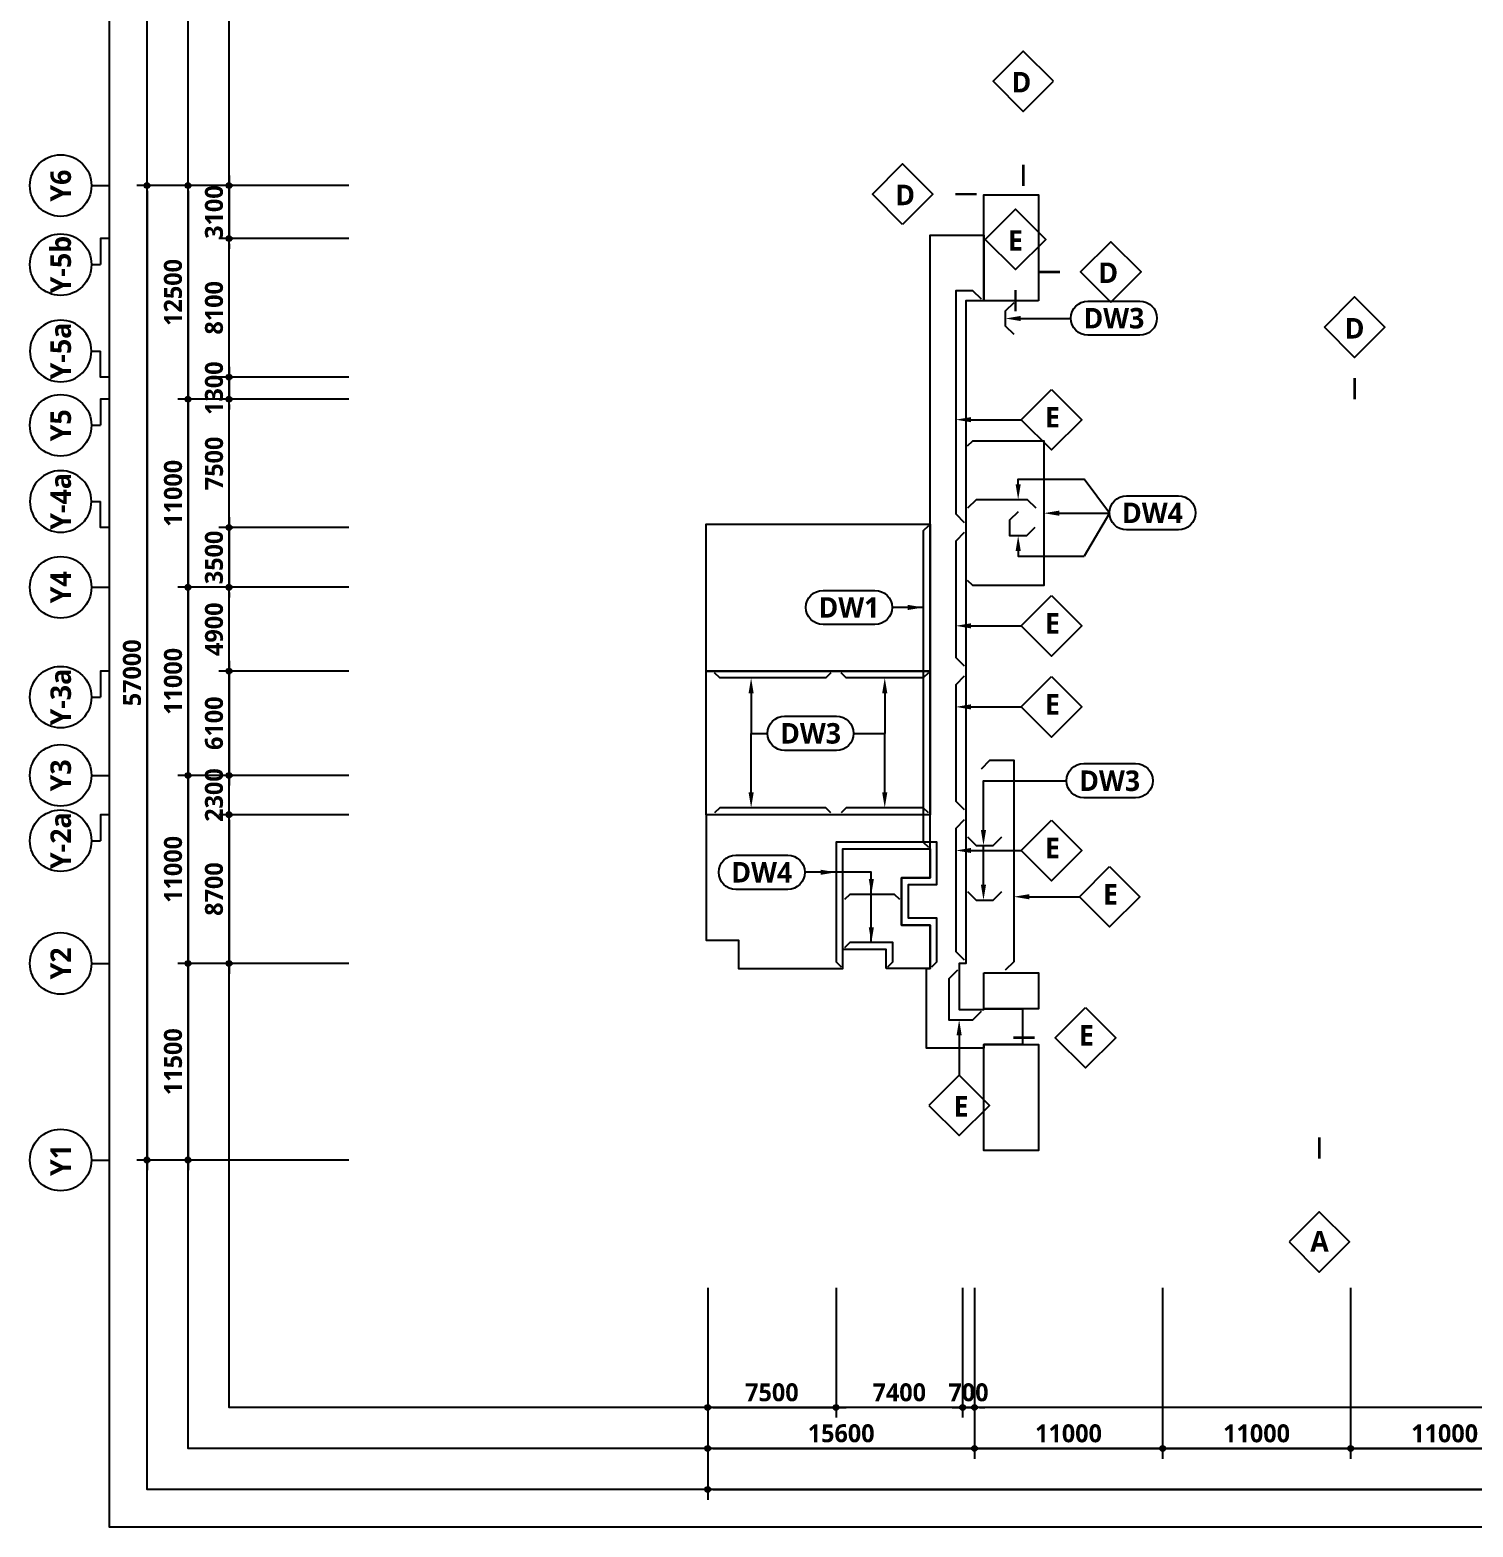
# Model space of a CAD drawing. Header units: millimetres. Extents: x 10941 to 190005487, y 7641 to 455456909.
# Drawn here: x 784132 to 868543, y 36445 to 124021 of the extents above; entities that cross this region are included whole.
import ezdxf
from ezdxf.enums import TextEntityAlignment as Align

# ---------------------------------------------------------------- set-up
doc = ezdxf.new("R2010")
doc.units = ezdxf.units.MM
doc.header["$LTSCALE"] = 400
doc.header["$MEASUREMENT"] = 0
doc.header["$PDSIZE"] = -10
doc.layers.get('0').update_dxf_attribs({"linetype": 'CONTINUOUS'})
doc.layers.get('Defpoints').update_dxf_attribs({"color": 153, "linetype": 'CONTINUOUS'})
for name, color, linetype in [('A-ANNO-TEXT1', 7, 'CONTINUOUS'), ('A-ST-AXIS-BUB', 7, 'CONTINUOUS'), ('A-ST-AXIS-DIM', 7, 'CONTINUOUS'), ('A-TEXT2', 3, 'CONTINUOUS'), ('AA-MARK', 2, 'CONTINUOUS'), ('X-SEC-종$0$A-ST-AXIS-BUB', 7, 'CONTINUOUS')]:
    doc.layers.add(name, color=color, linetype=linetype)
doc.layers.add('Defpoint', color=161, linetype='CONTINUOUS', plot=False)
doc.layers.add('면적', color=210, linetype='CONTINUOUS', plot=False)
doc.styles.add('2020음성 1차', font='')
doc.styles.add('SH_대대리576', font='')
doc.styles.get('2020음성 1차').set_extended_font_data('NanumGothic', bold=True)
doc.styles.get('SH_대대리576').set_extended_font_data('NanumGothic', bold=True)
doc.dimstyles.new('SHP 600', dxfattribs={"dimscale": 300, "dimtxt": 3.5, "dimasz": 1, "dimexe": 2, "dimexo": 2, "dimgap": 1, "dimtad": 1, "dimdec": 0, "dimzin": 0, "dimdsep": 46, "dimtxsty": 'SH_대대리576', "dimblk": 'DIMDOT', "dimcen": 0.09, "dimclrt": 3, "dimadec": 0, "dimazin": 1, "dimtfac": 1, "dimtdec": 0, "dimtix": 1, "dimtmove": 2, "dimatfit": 0, "dimldrblk": 'DIMDOT', "dimfxl": 1, "dimtolj": 1, "dimtzin": 0, "dimarcsym": 0})

# ---------------------------------------------------------------- blocks, each defined once
blk = doc.blocks.new('DIMDOT')
at = {"color": 0}
blk.add_line((-2, 0), (2, 0), dxfattribs=at)
for radius in [0.5, 0.25]:
    blk.add_circle((0, 0), radius, dxfattribs=at)
blk = doc.blocks.new('*D122')
at = {"layer": 'A-ST-AXIS-DIM', "color": 0, "lineweight": -2}
for p, q in [((802782, 114916), (790382, 114916)), ((790982, 114616), (790982, 58216)), ((802782, 57916), (790382, 57916))]:
    blk.add_line(p, q, dxfattribs=at)
at = {"layer": 'Defpoints', "color": 0}
for p in [(803382, 114916), (790982, 57916), (803382, 57916)]:
    blk.add_point(p, dxfattribs=at)
at = {"layer": 'A-ST-AXIS-DIM', "color": 0, "linetype": 'ByBlock', "lineweight": -2, "xscale": 300, "yscale": 300, "zscale": 300}
for p, rotation in [((790982, 114916), 90), ((790982, 57916), 270)]:
    blk.add_blockref('DIMDOT', p, dxfattribs=dict(at, rotation=rotation))
at = {"layer": 'A-ST-AXIS-DIM', "color": 3, "insert": (790105, 86416), "char_height": 1050, "attachment_point": 5, "rotation": 90, "style": 'SH_대대리576'}
blk.add_mtext('\\A1;57000', dxfattribs=at)
blk = doc.blocks.new('*D123')
at = {"layer": 'A-ST-AXIS-DIM', "color": 0, "lineweight": -2}
for p, q in [((802782, 69416), (792782, 69416)), ((793382, 69116), (793382, 58216)), ((802782, 57916), (792782, 57916))]:
    blk.add_line(p, q, dxfattribs=at)
at = {"layer": 'Defpoints', "color": 0}
for p in [(803382, 69416), (793382, 57916), (803382, 57916)]:
    blk.add_point(p, dxfattribs=at)
at = {"layer": 'A-ST-AXIS-DIM', "color": 0, "linetype": 'ByBlock', "lineweight": -2, "xscale": 300, "yscale": 300, "zscale": 300}
for p, rotation in [((793382, 69416), 90), ((793382, 57916), 270)]:
    blk.add_blockref('DIMDOT', p, dxfattribs=dict(at, rotation=rotation))
at = {"layer": 'A-ST-AXIS-DIM', "color": 3, "insert": (792505, 63666), "char_height": 1050, "attachment_point": 5, "rotation": 90, "style": 'SH_대대리576'}
blk.add_mtext('\\A1;11500', dxfattribs=at)
blk = doc.blocks.new('*D124')
at = {"layer": 'A-ST-AXIS-DIM', "color": 0, "lineweight": -2}
for p, q in [((802782, 80416), (792782, 80416)), ((793382, 80116), (793382, 69716)), ((802782, 69416), (792782, 69416))]:
    blk.add_line(p, q, dxfattribs=at)
at = {"layer": 'Defpoints', "color": 0}
for p in [(803382, 80416), (793382, 69416), (803382, 69416)]:
    blk.add_point(p, dxfattribs=at)
at = {"layer": 'A-ST-AXIS-DIM', "color": 0, "linetype": 'ByBlock', "lineweight": -2, "xscale": 300, "yscale": 300, "zscale": 300}
for p, rotation in [((793382, 80416), 90), ((793382, 69416), 270)]:
    blk.add_blockref('DIMDOT', p, dxfattribs=dict(at, rotation=rotation))
at = {"layer": 'A-ST-AXIS-DIM', "color": 3, "insert": (792506, 74916), "char_height": 1050, "attachment_point": 5, "rotation": 90, "style": 'SH_대대리576'}
blk.add_mtext('\\A1;11000', dxfattribs=at)
blk = doc.blocks.new('*D125')
at = {"layer": 'A-ST-AXIS-DIM', "color": 0, "lineweight": -2}
for p, q in [((802782, 91416), (792782, 91416)), ((793382, 91116), (793382, 80716)), ((802782, 80416), (792782, 80416))]:
    blk.add_line(p, q, dxfattribs=at)
at = {"layer": 'Defpoints', "color": 0}
for p in [(803382, 91416), (793382, 80416), (803382, 80416)]:
    blk.add_point(p, dxfattribs=at)
at = {"layer": 'A-ST-AXIS-DIM', "color": 0, "linetype": 'ByBlock', "lineweight": -2, "xscale": 300, "yscale": 300, "zscale": 300}
for p, rotation in [((793382, 91416), 90), ((793382, 80416), 270)]:
    blk.add_blockref('DIMDOT', p, dxfattribs=dict(at, rotation=rotation))
at = {"layer": 'A-ST-AXIS-DIM', "color": 3, "insert": (792506, 85916), "char_height": 1050, "attachment_point": 5, "rotation": 90, "style": 'SH_대대리576'}
blk.add_mtext('\\A1;11000', dxfattribs=at)
blk = doc.blocks.new('*D126')
at = {"layer": 'A-ST-AXIS-DIM', "color": 0, "lineweight": -2}
for p, q in [((802782, 102416), (792782, 102416)), ((793382, 102116), (793382, 91716)), ((802782, 91416), (792782, 91416))]:
    blk.add_line(p, q, dxfattribs=at)
at = {"layer": 'Defpoints', "color": 0}
for p in [(803382, 102416), (793382, 91416), (803382, 91416)]:
    blk.add_point(p, dxfattribs=at)
at = {"layer": 'A-ST-AXIS-DIM', "color": 0, "linetype": 'ByBlock', "lineweight": -2, "xscale": 300, "yscale": 300, "zscale": 300}
for p, rotation in [((793382, 102416), 90), ((793382, 91416), 270)]:
    blk.add_blockref('DIMDOT', p, dxfattribs=dict(at, rotation=rotation))
at = {"layer": 'A-ST-AXIS-DIM', "color": 3, "insert": (792506, 96916), "char_height": 1050, "attachment_point": 5, "rotation": 90, "style": 'SH_대대리576'}
blk.add_mtext('\\A1;11000', dxfattribs=at)
blk = doc.blocks.new('*D127')
at = {"layer": 'A-ST-AXIS-DIM', "color": 0, "lineweight": -2}
for p, q in [((802782, 114916), (792782, 114916)), ((793382, 114616), (793382, 102716)), ((802782, 102416), (792782, 102416))]:
    blk.add_line(p, q, dxfattribs=at)
at = {"layer": 'Defpoints', "color": 0}
for p in [(803382, 114916), (793382, 102416), (803382, 102416)]:
    blk.add_point(p, dxfattribs=at)
at = {"layer": 'A-ST-AXIS-DIM', "color": 0, "linetype": 'ByBlock', "lineweight": -2, "xscale": 300, "yscale": 300, "zscale": 300}
for p, rotation in [((793382, 114916), 90), ((793382, 102416), 270)]:
    blk.add_blockref('DIMDOT', p, dxfattribs=dict(at, rotation=rotation))
at = {"layer": 'A-ST-AXIS-DIM', "color": 3, "insert": (792503, 108666), "char_height": 1050, "attachment_point": 5, "rotation": 90, "style": 'SH_대대리576'}
blk.add_mtext('\\A1;12500', dxfattribs=at)
blk = doc.blocks.new('A-ST-AXIS-BUB-1')
at = {"layer": 'A-ST-AXIS-BUB'}
blk.add_line((0, 350), (0, 0), dxfattribs=at)
blk.add_circle((0, 950), 600, dxfattribs=at)
blk = doc.blocks.new('*D308')
at = {"layer": 'A-ST-AXIS-DIM', "color": 0, "lineweight": -2}
for p, q in [((861382, 50445), (861382, 40445)), ((872382, 50445), (872382, 40445)), ((861682, 41045), (872082, 41045))]:
    blk.add_line(p, q, dxfattribs=at)
at = {"layer": 'Defpoints', "color": 0}
for p in [(861382, 51045), (872382, 51045), (872382, 41045)]:
    blk.add_point(p, dxfattribs=at)
at = {"layer": 'A-ST-AXIS-DIM', "color": 0, "linetype": 'ByBlock', "lineweight": -2, "xscale": 300, "yscale": 300, "zscale": 300, "rotation": 180}
blk.add_blockref('DIMDOT', (861382, 41045), dxfattribs=at)
at = {"layer": 'A-ST-AXIS-DIM', "color": 0, "linetype": 'ByBlock', "lineweight": -2, "xscale": 300, "yscale": 300, "zscale": 300}
blk.add_blockref('DIMDOT', (872382, 41045), dxfattribs=at)
at = {"layer": 'A-ST-AXIS-DIM', "color": 3, "insert": (866882, 41921), "char_height": 1050, "attachment_point": 5, "style": 'SH_대대리576'}
blk.add_mtext('\\A1;11000', dxfattribs=at)
blk = doc.blocks.new('*D309')
at = {"layer": 'A-ST-AXIS-DIM', "color": 0, "lineweight": -2}
for p, q in [((850382, 50445), (850382, 40445)), ((861382, 50445), (861382, 40445)), ((850682, 41045), (861082, 41045))]:
    blk.add_line(p, q, dxfattribs=at)
at = {"layer": 'Defpoints', "color": 0}
for p in [(850382, 51045), (861382, 51045), (861382, 41045)]:
    blk.add_point(p, dxfattribs=at)
at = {"layer": 'A-ST-AXIS-DIM', "color": 0, "linetype": 'ByBlock', "lineweight": -2, "xscale": 300, "yscale": 300, "zscale": 300, "rotation": 180}
blk.add_blockref('DIMDOT', (850382, 41045), dxfattribs=at)
at = {"layer": 'A-ST-AXIS-DIM', "color": 0, "linetype": 'ByBlock', "lineweight": -2, "xscale": 300, "yscale": 300, "zscale": 300}
blk.add_blockref('DIMDOT', (861382, 41045), dxfattribs=at)
at = {"layer": 'A-ST-AXIS-DIM', "color": 3, "insert": (855882, 41921), "char_height": 1050, "attachment_point": 5, "style": 'SH_대대리576'}
blk.add_mtext('\\A1;11000', dxfattribs=at)
blk = doc.blocks.new('*D310')
at = {"layer": 'A-ST-AXIS-DIM', "color": 0, "lineweight": -2}
for p, q in [((839382, 50445), (839382, 40445)), ((850382, 50445), (850382, 40445)), ((839682, 41045), (850082, 41045))]:
    blk.add_line(p, q, dxfattribs=at)
at = {"layer": 'Defpoints', "color": 0}
for p in [(839382, 51045), (850382, 51045), (850382, 41045)]:
    blk.add_point(p, dxfattribs=at)
at = {"layer": 'A-ST-AXIS-DIM', "color": 0, "linetype": 'ByBlock', "lineweight": -2, "xscale": 300, "yscale": 300, "zscale": 300, "rotation": 180}
blk.add_blockref('DIMDOT', (839382, 41045), dxfattribs=at)
at = {"layer": 'A-ST-AXIS-DIM', "color": 0, "linetype": 'ByBlock', "lineweight": -2, "xscale": 300, "yscale": 300, "zscale": 300}
blk.add_blockref('DIMDOT', (850382, 41045), dxfattribs=at)
at = {"layer": 'A-ST-AXIS-DIM', "color": 3, "insert": (844882, 41921), "char_height": 1050, "attachment_point": 5, "style": 'SH_대대리576'}
blk.add_mtext('\\A1;11000', dxfattribs=at)
blk = doc.blocks.new('*D311')
at = {"layer": 'A-ST-AXIS-DIM', "color": 0, "lineweight": -2}
for p, q in [((823782, 50445), (823782, 40445)), ((839382, 50445), (839382, 40445)), ((824082, 41045), (839082, 41045))]:
    blk.add_line(p, q, dxfattribs=at)
at = {"layer": 'Defpoints', "color": 0}
for p in [(823782, 51045), (839382, 51045), (839382, 41045)]:
    blk.add_point(p, dxfattribs=at)
at = {"layer": 'A-ST-AXIS-DIM', "color": 0, "linetype": 'ByBlock', "lineweight": -2, "xscale": 300, "yscale": 300, "zscale": 300, "rotation": 180}
blk.add_blockref('DIMDOT', (823782, 41045), dxfattribs=at)
at = {"layer": 'A-ST-AXIS-DIM', "color": 0, "linetype": 'ByBlock', "lineweight": -2, "xscale": 300, "yscale": 300, "zscale": 300}
blk.add_blockref('DIMDOT', (839382, 41045), dxfattribs=at)
at = {"layer": 'A-ST-AXIS-DIM', "color": 3, "insert": (831582, 41924), "char_height": 1050, "attachment_point": 5, "style": 'SH_대대리576'}
blk.add_mtext('\\A1;15600', dxfattribs=at)
blk = doc.blocks.new('*D315')
at = {"layer": 'A-ST-AXIS-DIM', "color": 0, "lineweight": -2}
for p, q in [((823782, 50445), (823782, 38045)), ((938382, 50445), (938382, 38045)), ((824082, 38645), (938082, 38645))]:
    blk.add_line(p, q, dxfattribs=at)
at = {"layer": 'Defpoints', "color": 0}
for p in [(823782, 51045), (938382, 51045), (938382, 38645)]:
    blk.add_point(p, dxfattribs=at)
at = {"layer": 'A-ST-AXIS-DIM', "color": 0, "linetype": 'ByBlock', "lineweight": -2, "xscale": 300, "yscale": 300, "zscale": 300, "rotation": 180}
blk.add_blockref('DIMDOT', (823782, 38645), dxfattribs=at)
at = {"layer": 'A-ST-AXIS-DIM', "color": 0, "linetype": 'ByBlock', "lineweight": -2, "xscale": 300, "yscale": 300, "zscale": 300}
blk.add_blockref('DIMDOT', (938382, 38645), dxfattribs=at)
at = {"layer": 'A-ST-AXIS-DIM', "color": 3, "insert": (881082, 39524), "char_height": 1050, "attachment_point": 5, "style": 'SH_대대리576'}
blk.add_mtext('\\A1;114600', dxfattribs=at)
blk = doc.blocks.new('A-ST-AXIS-BUB-2')
at = {"layer": 'X-SEC-종$0$A-ST-AXIS-BUB'}
blk.add_line((1800, 1050, -103000), (1800, 525, -103000), dxfattribs=at)
at = {"layer": 'X-SEC-종$0$A-ST-AXIS-BUB', "elevation": -103000}
blk.add_lwpolyline([(3323, 0), (3323, 525), (1800, 525)], dxfattribs=at)
at = {"layer": 'X-SEC-종$0$A-ST-AXIS-BUB'}
blk.add_circle((1800, 2850, -103000), 1800, dxfattribs=at)
blk = doc.blocks.new('*D8071')
at = {"layer": 'A-ST-AXIS-DIM', "color": 0, "lineweight": -2}
for p, q in [((795782, 80716), (795782, 81016)), ((802782, 80416), (795182, 80416)), ((795782, 78116), (795782, 80416)), ((802782, 78116), (795182, 78116)), ((795782, 77816), (795782, 77516))]:
    blk.add_line(p, q, dxfattribs=at)
at = {"layer": 'Defpoints', "color": 0}
for p in [(795782, 80416), (803382, 80416), (803382, 78116)]:
    blk.add_point(p, dxfattribs=at)
at = {"layer": 'A-ST-AXIS-DIM', "color": 0, "linetype": 'ByBlock', "lineweight": -2, "xscale": 300, "yscale": 300, "zscale": 300}
for p, rotation in [((795782, 80416), 270), ((795782, 78116), 90)]:
    blk.add_blockref('DIMDOT', p, dxfattribs=dict(at, rotation=rotation))
at = {"layer": 'A-ST-AXIS-DIM', "color": 3, "insert": (794902, 79266), "char_height": 1050, "attachment_point": 5, "rotation": 90, "style": 'SH_대대리576'}
blk.add_mtext('\\A1;2300', dxfattribs=at)
blk = doc.blocks.new('*D8072')
at = {"layer": 'A-ST-AXIS-DIM', "color": 0, "lineweight": -2}
for p, q in [((802782, 78116), (795182, 78116)), ((795782, 77816), (795782, 69716)), ((802782, 69416), (795182, 69416))]:
    blk.add_line(p, q, dxfattribs=at)
at = {"layer": 'Defpoints', "color": 0}
for p in [(803382, 78116), (795782, 69416), (803382, 69416)]:
    blk.add_point(p, dxfattribs=at)
at = {"layer": 'A-ST-AXIS-DIM', "color": 0, "linetype": 'ByBlock', "lineweight": -2, "xscale": 300, "yscale": 300, "zscale": 300}
for p, rotation in [((795782, 78116), 90), ((795782, 69416), 270)]:
    blk.add_blockref('DIMDOT', p, dxfattribs=dict(at, rotation=rotation))
at = {"layer": 'A-ST-AXIS-DIM', "color": 3, "insert": (794902, 73766), "char_height": 1050, "attachment_point": 5, "rotation": 90, "style": 'SH_대대리576'}
blk.add_mtext('\\A1;8700', dxfattribs=at)
blk = doc.blocks.new('*D8073')
at = {"layer": 'A-ST-AXIS-DIM', "color": 0, "lineweight": -2}
for p, q in [((802782, 86516), (795182, 86516)), ((795782, 86216), (795782, 80716)), ((802782, 80416), (795182, 80416))]:
    blk.add_line(p, q, dxfattribs=at)
at = {"layer": 'Defpoints', "color": 0}
for p in [(803382, 86516), (795782, 80416), (803382, 80416)]:
    blk.add_point(p, dxfattribs=at)
at = {"layer": 'A-ST-AXIS-DIM', "color": 0, "linetype": 'ByBlock', "lineweight": -2, "xscale": 300, "yscale": 300, "zscale": 300}
for p, rotation in [((795782, 86516), 90), ((795782, 80416), 270)]:
    blk.add_blockref('DIMDOT', p, dxfattribs=dict(at, rotation=rotation))
at = {"layer": 'A-ST-AXIS-DIM', "color": 3, "insert": (794902, 83466), "char_height": 1050, "attachment_point": 5, "rotation": 90, "style": 'SH_대대리576'}
blk.add_mtext('\\A1;6100', dxfattribs=at)
blk = doc.blocks.new('*D8074')
at = {"layer": 'A-ST-AXIS-DIM', "color": 0, "lineweight": -2}
for p, q in [((802782, 91416), (795182, 91416)), ((795782, 86816), (795782, 91116)), ((802782, 86516), (795182, 86516))]:
    blk.add_line(p, q, dxfattribs=at)
at = {"layer": 'Defpoints', "color": 0}
for p in [(795782, 91416), (803382, 91416), (803382, 86516)]:
    blk.add_point(p, dxfattribs=at)
at = {"layer": 'A-ST-AXIS-DIM', "color": 0, "linetype": 'ByBlock', "lineweight": -2, "xscale": 300, "yscale": 300, "zscale": 300}
for p, rotation in [((795782, 91416), 90), ((795782, 86516), 270)]:
    blk.add_blockref('DIMDOT', p, dxfattribs=dict(at, rotation=rotation))
at = {"layer": 'A-ST-AXIS-DIM', "color": 3, "insert": (794902, 88966), "char_height": 1050, "attachment_point": 5, "rotation": 90, "style": 'SH_대대리576'}
blk.add_mtext('\\A1;4900', dxfattribs=at)
blk = doc.blocks.new('*D8075')
at = {"layer": 'A-ST-AXIS-DIM', "color": 0, "lineweight": -2}
for p, q in [((795782, 95216), (795782, 95516)), ((802782, 94916), (795182, 94916)), ((795782, 94916), (795782, 91416)), ((802782, 91416), (795182, 91416)), ((795782, 91116), (795782, 90816))]:
    blk.add_line(p, q, dxfattribs=at)
at = {"layer": 'Defpoints', "color": 0}
for p in [(803382, 94916), (795782, 91416), (803382, 91416)]:
    blk.add_point(p, dxfattribs=at)
at = {"layer": 'A-ST-AXIS-DIM', "color": 0, "linetype": 'ByBlock', "lineweight": -2, "xscale": 300, "yscale": 300, "zscale": 300}
for p, rotation in [((795782, 94916), 270), ((795782, 91416), 90)]:
    blk.add_blockref('DIMDOT', p, dxfattribs=dict(at, rotation=rotation))
at = {"layer": 'A-ST-AXIS-DIM', "color": 3, "insert": (794902, 93166), "char_height": 1050, "attachment_point": 5, "rotation": 90, "style": 'SH_대대리576'}
blk.add_mtext('\\A1;3500', dxfattribs=at)
blk = doc.blocks.new('*D8076')
at = {"layer": 'A-ST-AXIS-DIM', "color": 0, "lineweight": -2}
for p, q in [((802782, 102416), (795182, 102416)), ((795782, 95216), (795782, 102116)), ((802782, 94916), (795182, 94916))]:
    blk.add_line(p, q, dxfattribs=at)
at = {"layer": 'Defpoints', "color": 0}
for p in [(795782, 102416), (803382, 102416), (803382, 94916)]:
    blk.add_point(p, dxfattribs=at)
at = {"layer": 'A-ST-AXIS-DIM', "color": 0, "linetype": 'ByBlock', "lineweight": -2, "xscale": 300, "yscale": 300, "zscale": 300}
for p, rotation in [((795782, 102416), 90), ((795782, 94916), 270)]:
    blk.add_blockref('DIMDOT', p, dxfattribs=dict(at, rotation=rotation))
at = {"layer": 'A-ST-AXIS-DIM', "color": 3, "insert": (794905, 98666), "char_height": 1050, "attachment_point": 5, "rotation": 90, "style": 'SH_대대리576'}
blk.add_mtext('\\A1;7500', dxfattribs=at)
blk = doc.blocks.new('*D8077')
at = {"layer": 'A-ST-AXIS-DIM', "color": 0, "lineweight": -2}
for p, q in [((795782, 104016), (795782, 104316)), ((802782, 103716), (795182, 103716)), ((795782, 103716), (795782, 102416)), ((802782, 102416), (795182, 102416)), ((795782, 102116), (795782, 101816))]:
    blk.add_line(p, q, dxfattribs=at)
at = {"layer": 'Defpoints', "color": 0}
for p in [(803382, 103716), (795782, 102416), (803382, 102416)]:
    blk.add_point(p, dxfattribs=at)
at = {"layer": 'A-ST-AXIS-DIM', "color": 0, "linetype": 'ByBlock', "lineweight": -2, "xscale": 300, "yscale": 300, "zscale": 300}
for p, rotation in [((795782, 103716), 270), ((795782, 102416), 90)]:
    blk.add_blockref('DIMDOT', p, dxfattribs=dict(at, rotation=rotation))
at = {"layer": 'A-ST-AXIS-DIM', "color": 3, "insert": (794902, 103066), "char_height": 1050, "attachment_point": 5, "rotation": 90, "style": 'SH_대대리576'}
blk.add_mtext('\\A1;1300', dxfattribs=at)
blk = doc.blocks.new('*D8078')
at = {"layer": 'A-ST-AXIS-DIM', "color": 0, "lineweight": -2}
for p, q in [((802782, 111816), (795182, 111816)), ((795782, 104016), (795782, 111516)), ((802782, 103716), (795182, 103716))]:
    blk.add_line(p, q, dxfattribs=at)
at = {"layer": 'Defpoints', "color": 0}
for p in [(795782, 111816), (803382, 111816), (803382, 103716)]:
    blk.add_point(p, dxfattribs=at)
at = {"layer": 'A-ST-AXIS-DIM', "color": 0, "linetype": 'ByBlock', "lineweight": -2, "xscale": 300, "yscale": 300, "zscale": 300}
for p, rotation in [((795782, 111816), 90), ((795782, 103716), 270)]:
    blk.add_blockref('DIMDOT', p, dxfattribs=dict(at, rotation=rotation))
at = {"layer": 'A-ST-AXIS-DIM', "color": 3, "insert": (794902, 107766), "char_height": 1050, "attachment_point": 5, "rotation": 90, "style": 'SH_대대리576'}
blk.add_mtext('\\A1;8100', dxfattribs=at)
blk = doc.blocks.new('*D8079')
at = {"layer": 'A-ST-AXIS-DIM', "color": 0, "lineweight": -2}
for p, q in [((802782, 114916), (795182, 114916)), ((795782, 115216), (795782, 115516)), ((795782, 114916), (795782, 111816)), ((802782, 111816), (795182, 111816)), ((795782, 111516), (795782, 111216))]:
    blk.add_line(p, q, dxfattribs=at)
at = {"layer": 'Defpoints', "color": 0}
for p in [(803382, 114916), (795782, 111816), (803382, 111816)]:
    blk.add_point(p, dxfattribs=at)
at = {"layer": 'A-ST-AXIS-DIM', "color": 0, "linetype": 'ByBlock', "lineweight": -2, "xscale": 300, "yscale": 300, "zscale": 300}
for p, rotation in [((795782, 114916), 270), ((795782, 111816), 90)]:
    blk.add_blockref('DIMDOT', p, dxfattribs=dict(at, rotation=rotation))
at = {"layer": 'A-ST-AXIS-DIM', "color": 3, "insert": (794902, 113366), "char_height": 1050, "attachment_point": 5, "rotation": 90, "style": 'SH_대대리576'}
blk.add_mtext('\\A1;3100', dxfattribs=at)
blk = doc.blocks.new('*D8109')
at = {"layer": 'A-ST-AXIS-DIM', "color": 0, "lineweight": -2}
for p, q in [((823782, 50445), (823782, 42845)), ((831282, 50445), (831282, 42845)), ((824082, 43445), (830982, 43445))]:
    blk.add_line(p, q, dxfattribs=at)
at = {"layer": 'Defpoints', "color": 0}
for p in [(823782, 51045), (831282, 51045), (831282, 43445)]:
    blk.add_point(p, dxfattribs=at)
at = {"layer": 'A-ST-AXIS-DIM', "color": 0, "linetype": 'ByBlock', "lineweight": -2, "xscale": 300, "yscale": 300, "zscale": 300, "rotation": 180}
blk.add_blockref('DIMDOT', (823782, 43445), dxfattribs=at)
at = {"layer": 'A-ST-AXIS-DIM', "color": 0, "linetype": 'ByBlock', "lineweight": -2, "xscale": 300, "yscale": 300, "zscale": 300}
blk.add_blockref('DIMDOT', (831282, 43445), dxfattribs=at)
at = {"layer": 'A-ST-AXIS-DIM', "color": 3, "insert": (827532, 44322), "char_height": 1050, "attachment_point": 5, "style": 'SH_대대리576'}
blk.add_mtext('\\A1;7500', dxfattribs=at)
blk = doc.blocks.new('*D8110')
at = {"layer": 'A-ST-AXIS-DIM', "color": 0, "lineweight": -2}
for p, q in [((831282, 50445), (831282, 42845)), ((838682, 50445), (838682, 42845)), ((838382, 43445), (831582, 43445))]:
    blk.add_line(p, q, dxfattribs=at)
at = {"layer": 'Defpoints', "color": 0}
for p in [(831282, 51045), (838682, 51045), (831282, 43445)]:
    blk.add_point(p, dxfattribs=at)
at = {"layer": 'A-ST-AXIS-DIM', "color": 0, "linetype": 'ByBlock', "lineweight": -2, "xscale": 300, "yscale": 300, "zscale": 300, "rotation": 180}
blk.add_blockref('DIMDOT', (831282, 43445), dxfattribs=at)
at = {"layer": 'A-ST-AXIS-DIM', "color": 0, "linetype": 'ByBlock', "lineweight": -2, "xscale": 300, "yscale": 300, "zscale": 300}
blk.add_blockref('DIMDOT', (838682, 43445), dxfattribs=at)
at = {"layer": 'A-ST-AXIS-DIM', "color": 3, "insert": (834982, 44321), "char_height": 1050, "attachment_point": 5, "style": 'SH_대대리576'}
blk.add_mtext('\\A1;7400', dxfattribs=at)
blk = doc.blocks.new('*D8111')
at = {"layer": 'A-ST-AXIS-DIM', "color": 0, "lineweight": -2}
for p, q in [((838682, 50445), (838682, 42845)), ((839382, 50445), (839382, 42845)), ((838382, 43445), (838082, 43445)), ((838682, 43445), (839382, 43445)), ((839682, 43445), (839982, 43445))]:
    blk.add_line(p, q, dxfattribs=at)
at = {"layer": 'Defpoints', "color": 0}
for p in [(838682, 51045), (839382, 51045), (839382, 43445)]:
    blk.add_point(p, dxfattribs=at)
at = {"layer": 'A-ST-AXIS-DIM', "color": 0, "linetype": 'ByBlock', "lineweight": -2, "xscale": 300, "yscale": 300, "zscale": 300}
blk.add_blockref('DIMDOT', (838682, 43445), dxfattribs=at)
at = {"layer": 'A-ST-AXIS-DIM', "color": 0, "linetype": 'ByBlock', "lineweight": -2, "xscale": 300, "yscale": 300, "zscale": 300, "rotation": 180}
blk.add_blockref('DIMDOT', (839382, 43445), dxfattribs=at)
at = {"layer": 'A-ST-AXIS-DIM', "color": 3, "insert": (839032, 44321), "char_height": 1050, "attachment_point": 5, "style": 'SH_대대리576'}
blk.add_mtext('\\A1;700', dxfattribs=at)
blk = doc.blocks.new('G$CEFE20F6D')
at = {"layer": '면적'}
for points in [[(19450, 49700), (16250, 49700), (16250, 55900), (19450, 55900)], [(13100, 28050), (0, 28050), (0, 36650), (13100, 36650)], [(13100, 19650), (0, 19650), (0, 28050), (13100, 28050)], [(8000, 10950), (8000, 17650), (13100, 17650), (13100, 19650), (0, 19650), (0, 12300), (1900, 12300), (1900, 10650), (7900, 10650), (8000, 10650)], [(10530, 10650), (10530, 11770), (8000, 11770), (8000, 14590), (8000, 17650), (13100, 17650), (13100, 15960), (11430, 15960), (11430, 13190), (13100, 13190), (13100, 10650)], [(16250, 10400), (19450, 10400), (19450, 8300), (16250, 8300)], [(16250, 6200), (19450, 6200), (19450, 0), (16250, 0)]]:
    blk.add_lwpolyline(points, close=True, dxfattribs=at)
blk.add_lwpolyline([(13100, 10650), (13100, 13190), (11430, 13190), (11430, 15960), (13100, 15960), (13100, 53550), (16250, 53550), (16250, 49700), (15200, 49700), (15200, 10950), (14800, 10950), (14800, 8250), (16250, 8250), (16250, 8300), (18500, 8300), (18500, 6200), (16250, 6200), (16250, 6000), (12900, 6000), (12900, 10650), (13100, 10650)], dxfattribs=at)

msp = doc.modelspace()

# ---------------------------------------------------------------- linework, layer by layer
at = {"layer": 'AA-MARK'}
for p, q in [((847274.7, 95753.8, 103000), (845805.8, 97741.3, 103000)), ((847274.7, 95753.8, 103000), (845805.8, 93241.4, 103000)), ((826315.2, 82874.2, 103000), (827275.3, 82874.2, 103000)), ((832310.9, 82874.2, 103000), (834131.8, 82874.2, 103000))]:
    msp.add_line(p, q, dxfattribs=at)
at = {"layer": 'AA-MARK', "color": 2, "linetype": 'ByBlock', "lineweight": -2}
for points, elevation in [([(843999.6, 121015.2), (842231.8, 122782.9), (840464.1, 121015.2), (842231.8, 119247.4)], 103000), ([(835175.6, 112648.6), (833407.8, 114416.3), (835175.6, 116184.1), (836943.3, 114416.3)], 103000), ([(840009.5, 111772), (841777.2, 113539.8), (843545, 111772), (841777.2, 110004.2)], 103000), ([(847353.4, 108097.1), (849121.2, 109864.9), (847353.4, 111632.7), (845585.6, 109864.9)], 103000), ([(859847.5, 106631.7), (861615.3, 108399.5), (863383, 106631.7), (861615.3, 104863.9)], -103000), ([(843887.5, 102990.6), (845655.3, 101222.8), (843887.5, 99455.1), (842119.7, 101222.8)], 103000), ([(843887.5, 90930.8), (845655.3, 89163), (843887.5, 87395.3), (842119.7, 89163)], 206000), ([(843887.5, 86190.6), (845655.3, 84422.8), (843887.5, 82655.1), (842119.7, 84422.8)], 103000), ([(843887.5, 77790.6), (845655.3, 76022.8), (843887.5, 74255.1), (842119.7, 76022.8)], 103000), ([(847287.5, 75084.8), (849055.3, 73317), (847287.5, 71549.2), (845519.7, 73317)], 103000), ([(845875, 66834.1), (847642.7, 65066.3), (845875, 63298.6), (844107.2, 65066.3)], 103000), ([(836714.1, 61110.3), (838481.8, 59342.6), (840249.6, 61110.3), (838481.8, 62878.1)], 103000), ([(857784.1, 53123.3), (859551.8, 51355.6), (861319.6, 53123.3), (859551.8, 54891.1)], 103000)]:
    msp.add_lwpolyline(points, close=True, dxfattribs=dict(at, elevation=elevation))
at = {"layer": 'AA-MARK'}
for points, elevation in [([(842231.8, 119247.4, 0, 0, 0), (842231.8, 116147.1, 150, 150, 0), (842231.8, 114897.1, 150, 150, 0)], 103000), ([(836943.3, 114416.3, 0, 0, 0), (838256.8, 114416.3, 150, 150, 0), (839506.8, 114416.3, 150, 150, 0)], 103000), ([(841777.2, 110004.2, 0, 0, 0), (841777.2, 108803.8, 150, 150, 0), (841777.2, 107553.8, 150, 150, 0)], 103000), ([(845585.6, 109864.9, 0, 0, 0), (844385.2, 109864.9, 150, 150, 0), (843135.2, 109864.9, 150, 150, 0)], 103000), ([(861615.3, 104863.9, 0, 0, 0), (861615.3, 103663.5, 150, 150, 0), (861615.3, 102413.5, 150, 150, 0)], -103000), ([(844107.2, 65066.3, 0, 0, 0), (842906.8, 65066.3, 150, 150, 0), (841656.8, 65066.3, 150, 150, 0)], 103000), ([(859551.8, 54891.1, 0, 0, 0), (859551.8, 57991.3, 150, 150, 0), (859551.8, 59241.3, 150, 150, 0)], 103000)]:
    msp.add_lwpolyline(points, format="xyseb", dxfattribs=dict(at, elevation=elevation))
msp.add_lwpolyline([(839781.8, 108266.3), (839281.8, 108766.3), (838281.8, 108766.3), (838281.8, 95716.3), (838781.8, 95216.3)], dxfattribs=at)
for points, elevation in [([(841681.8, 108066.3), (841181.8, 107566.3), (841181.8, 106716.3), (841681.8, 106216.3)], 103000), ([(842081.8, 107141.3), (845019.7, 107141.3)], 103000), ([(839181.8, 101222.8), (842119.7, 101222.8)], 103000), ([(838981.8, 99691.3), (839281.8, 99991.3), (843436.8, 99991.3), (843436.8, 91516.3), (839281.8, 91516.3), (838981.8, 91816.3)], 103000), ([(841936.8, 97441.3), (841936.8, 97741.3), (845805.8, 97741.3)], 103000), ([(842986.8, 96041.3), (842486.8, 96541.3), (839481.8, 96541.3), (838981.8, 96041.3)], 103000), ([(841936.8, 95841.3), (841436.8, 95341.3), (841436.8, 94441.3), (842436.8, 94441.3), (842936.8, 94941.3)], 103000), ([(844336.8, 95753.8), (847274.7, 95753.8)], 103000), ([(836681.8, 95016.3), (836381.8, 94716.3), (836381.8, 76516.3), (836681.8, 76216.3)], 103000), ([(838781.8, 94616.3), (838281.8, 94116.3), (838281.8, 87316.3), (838781.8, 86816.3)], 103000), ([(841936.8, 93541.3), (841936.8, 93241.4), (845805.8, 93241.4)], 103000), ([(836381.8, 90239.3), (834557.2, 90239.3)], 103000), ([(839181.8, 89163), (842119.7, 89163)], 206000), ([(830981.8, 86416.3), (830681.8, 86116.3), (824481.8, 86116.3), (824181.8, 86416.3)], 103000), ([(836681.8, 86416.3), (836381.8, 86116.3), (831881.8, 86116.3), (831581.8, 86416.3)], 103000), ([(838781.8, 86216.3), (838281.8, 85716.3), (838281.8, 78916.3), (838781.8, 78416.3)], 103000), ([(826315.2, 85216.3), (826315.2, 82874.2)], 103000), ([(834131.8, 85216.3), (834131.8, 82874.2)], 103000), ([(839181.8, 84422.8), (842119.7, 84422.8)], 103000), ([(826315.2, 79416.3), (826315.2, 82874.2)], 103000), ([(834131.8, 79416.3), (834131.8, 82874.2)], 103000), ([(839781.8, 80803.8), (840281.8, 81303.8), (841681.8, 81303.8), (841681.8, 69516.3), (841181.8, 69016.3)], 103000), ([(839906.8, 77216.3), (839906.8, 80101.5), (844769.6, 80101.5)], 103000), ([(830981.8, 78216.3), (830681.8, 78516.3), (824481.8, 78516.3), (824181.8, 78216.3)], 103000), ([(836681.8, 78216.3), (836381.8, 78516.3), (831881.8, 78516.3), (831581.8, 78216.3)], 103000), ([(838781.8, 77816.3), (838281.8, 77316.3), (838281.8, 70116.3), (838781.8, 69616.3)], 103000), ([(836881.8, 69216.3), (837181.8, 69516.3), (837181.8, 72056.3), (835511.8, 72056.3), (835511.8, 74026.3), (837181.8, 74026.3), (837181.8, 76516.3), (831281.8, 76516.3), (831281.8, 69516.3), (831581.8, 69216.3)], 103000), ([(838981.8, 76816.3), (839481.8, 76316.3), (840481.8, 76316.3), (840981.8, 76816.3)], 103000), ([(839906.8, 74016.3), (839906.8, 76316.3)], 103000), ([(839181.8, 76022.8), (842119.7, 76022.8)], 103000), ([(833346.8, 70636.3), (833346.8, 74747.3), (829457.2, 74747.3)], 103000), ([(838981.8, 73616.3), (839481.8, 73116.3), (840481.8, 73116.3), (840981.8, 73616.3)], 103000), ([(835011.8, 73156.3), (834711.8, 73456.3), (832081.8, 73456.3), (831781.8, 73156.3)], 103000), ([(842581.8, 73317), (845519.7, 73317)], 103000), ([(834311.8, 69216.3), (834611.8, 69516.3), (834611.8, 70636.3), (832081.8, 70636.3), (831781.8, 70336.3)], 103000), ([(838381.8, 69016.3), (837881.8, 68516.3), (837881.8, 66116.3), (839281.8, 66116.3), (839781.8, 66616.3)], 103000), ([(838481.8, 65216.3), (838481.8, 62878.1)], 103000)]:
    msp.add_lwpolyline(points, dxfattribs=dict(at, elevation=elevation))
at = {"layer": 'AA-MARK', "elevation": 103000}
for points in [[(849055.1, 106158.9), (846019.6, 106158.9, -1), (846019.6, 108158.9), (849055.1, 108158.9, -1)], [(851310.1, 94771.4), (848274.6, 94771.4, -1), (848274.6, 96771.4), (851310.1, 96771.4, -1)], [(833557.2, 89239.3), (830521.6, 89239.3, -1), (830521.6, 91239.3), (833557.2, 91239.3, -1)], [(831310.9, 81874.2), (828275.3, 81874.2, -1), (828275.3, 83874.2), (831310.9, 83874.2, -1)], [(848805.1, 79101.5), (845769.6, 79101.5, -1), (845769.6, 81101.5), (848805.1, 81101.5, -1)], [(828457.2, 73747.3), (825421.6, 73747.3, -1), (825421.6, 75747.3), (828457.2, 75747.3, -1)]]:
    msp.add_lwpolyline(points, format="xyb", close=True, dxfattribs=at)
at = {"layer": 'AA-MARK'}
for points in [[(842081.8, 106991.3, 103000), (841181.8, 107141.3, 103000), (842081.8, 107291.3, 103000)], [(839181.8, 101072.8, 103000), (838281.8, 101222.8, 103000), (839181.8, 101372.8, 103000)], [(841786.8, 97441.3, 103000), (841936.8, 96541.3, 103000), (842086.8, 97441.3, 103000)], [(844336.8, 95603.8, 103000), (843436.8, 95753.8, 103000), (844336.8, 95903.8, 103000)], [(841786.8, 93541.3, 103000), (841936.8, 94441.3, 103000), (842086.8, 93541.3, 103000)], [(835481.8, 90089.3, 103000), (836381.8, 90239.3, 103000), (835481.8, 90389.3, 103000)], [(839181.8, 89013, 206000), (838281.8, 89163, 206000), (839181.8, 89313, 206000)], [(826165.2, 85216.3, 103000), (826315.2, 86116.3, 103000), (826465.2, 85216.3, 103000)], [(833981.8, 85216.3, 103000), (834131.8, 86116.3, 103000), (834281.8, 85216.3, 103000)], [(839181.8, 84272.8, 103000), (838281.8, 84422.8, 103000), (839181.8, 84572.8, 103000)], [(826165.2, 79416.3, 103000), (826315.2, 78516.3, 103000), (826465.2, 79416.3, 103000)], [(833981.8, 79416.3, 103000), (834131.8, 78516.3, 103000), (834281.8, 79416.3, 103000)], [(840056.8, 77216.3, 103000), (839906.8, 76316.3, 103000), (839756.8, 77216.3, 103000)], [(839181.8, 75872.8, 103000), (838281.8, 76022.8, 103000), (839181.8, 76172.8, 103000)], [(830381.8, 74597.3, 103000), (831281.8, 74747.3, 103000), (830381.8, 74897.3, 103000)], [(833196.8, 74356.3, 103000), (833346.8, 73456.3, 103000), (833496.8, 74356.3, 103000)], [(840056.8, 74016.3, 103000), (839906.8, 73116.3, 103000), (839756.8, 74016.3, 103000)], [(842581.8, 73167, 103000), (841681.8, 73317, 103000), (842581.8, 73467, 103000)], [(833196.8, 71536.3, 103000), (833346.8, 70636.3, 103000), (833496.8, 71536.3, 103000)], [(838331.8, 65216.3, 103000), (838481.8, 66116.3, 103000), (838631.8, 65216.3, 103000)]]:
    msp.add_solid(points, dxfattribs=at)
at = {"layer": 'Defpoint'}
for points in [[(959981.8, 36444.9), (788781.8, 36444.9), (788781.8, 165016.3), (959981.8, 165016.3)], [(957781.8, 38644.9), (790981.8, 38644.9), (790981.8, 162816.3), (957781.8, 162816.3)], [(955381.8, 41044.9), (793381.8, 41044.9), (793381.8, 160416.3), (955381.8, 160416.3)], [(952981.8, 43444.9), (795781.8, 43444.9), (795781.8, 158016.3), (952981.8, 158016.3)]]:
    msp.add_lwpolyline(points, close=True, dxfattribs=at)

# ---------------------------------------------------------------- block references
msp.add_blockref('G$CEFE20F6D', (823681.8, 58466.3))
at = {"layer": 'A-ST-AXIS-BUB', "xscale": 3, "yscale": 3, "zscale": 3, "rotation": 90}
for p in [(788781.8, 114916.3), (788781.8, 91416.3), (788781.8, 80416.3), (788781.8, 69416.3), (788781.8, 69416.3), (788781.8, 57916.3), (788781.8, 57916.3)]:
    msp.add_blockref('A-ST-AXIS-BUB-1', p, dxfattribs=at)
at = {"layer": 'A-ST-AXIS-BUB'}
for p, rotation in [((788781.8, 108493.4), 90), ((788781.8, 99093.4), 90.00000000000001), ((788781.8, 83193.4), 90), ((788781.8, 74793.4), 90)]:
    msp.add_blockref('A-ST-AXIS-BUB-2', p, dxfattribs=dict(at, rotation=rotation))
at = {"layer": 'A-ST-AXIS-BUB', "xscale": -1}
for p, rotation in [((788781.8, 107039.2), 89.99999999999991), ((788781.8, 98239.2), 89.99999999999993)]:
    msp.add_blockref('A-ST-AXIS-BUB-2', p, dxfattribs=dict(at, rotation=rotation))

# ---------------------------------------------------------------- texts
at = {"layer": 'A-ANNO-TEXT1', "style": 'SH_대대리576'}
for s, p in [('Y6', (785931.8, 114916.3)), ('Y-5b', (785931.8, 110293.4)), ('Y-5a', (785931.8, 105239.2)), ('Y5', (785931.8, 100893.4)), ('Y-4a', (785931.8, 96439.2)), ('Y4', (785931.8, 91416.3)), ('Y-3a', (785931.8, 84993.4)), ('Y3', (785931.8, 80416.3)), ('Y-2a', (785931.8, 76593.4)), ('Y2', (785931.8, 69416.3)), ('Y2', (785931.8, 69416.3)), ('Y1', (785931.8, 57916.3)), ('Y1', (785931.8, 57916.3))]:
    msp.add_text(s, height=1200, rotation=90, dxfattribs=at).set_placement(p, align=Align.MIDDLE_CENTER)
at = {"layer": 'A-TEXT2', "style": '2020음성 1차'}
for s, p in [('D', (842124.8, 120963.4, 103000)), ('D', (835323.5, 114367.5, 103000)), ('E', (841775.8, 111706.3, 103000)), ('D', (847205.5, 109816, 103000)), ('DW3', (847537.4, 107158.9, 103000)), ('D', (861613.8, 106566, -103000)), ('E', (843940.2, 101366.6, 103000)), ('DW4', (849792.4, 95771.4, 103000)), ('DW1', (832039.4, 90239.3, 103000)), ('E', (843940.2, 89306.8, 206000)), ('E', (843940.2, 84566.6, 103000)), ('DW3', (829793.1, 82874.2, 103000)), ('DW3', (847287.4, 80101.5, 103000)), ('E', (843940.2, 76166.6, 103000)), ('DW4', (826939.4, 74747.3, 103000)), ('E', (847340.2, 73460.7, 103000)), ('E', (845927.7, 65210.1, 103000)), ('E', (838588.8, 61058.5, 103000)), ('A', (859562, 53160.9, 103000))]:
    msp.add_text(s, height=1200, dxfattribs=at).set_placement(p, align=Align.MIDDLE_CENTER)

# ---------------------------------------------------------------- dimensions: what is measured, and where the dimension line sits
at = {"layer": 'A-ST-AXIS-DIM'}
for base, p1, p2, angle, picture, middle in [((790981.8, 57916.3), (803381.8, 114916.3), (803381.8, 57916.3), 90, '*D122', (790104.6, 86416.3)), ((793381.8, 102416.3), (803381.8, 114916.3), (803381.8, 102416.3), 90, '*D127', (792503.1, 108666.3)), ((795781.8, 111816.3), (803381.8, 114916.3), (803381.8, 111816.3), 90, '*D8079', (794902.4, 113366.3)), ((795781.8, 111816.3), (803381.8, 103716.3), (803381.8, 111816.3), 270, '*D8078', (794902.4, 107766.3)), ((795781.8, 102416.3), (803381.8, 103716.3), (803381.8, 102416.3), 90, '*D8077', (794902.4, 103066.3)), ((793381.8, 91416.3), (803381.8, 102416.3), (803381.8, 91416.3), 90, '*D126', (792506.1, 96916.3)), ((795781.8, 102416.3), (803381.8, 94916.3), (803381.8, 102416.3), 270, '*D8076', (794904.6, 98666.3)), ((795781.8, 91416.3), (803381.8, 94916.3), (803381.8, 91416.3), 90, '*D8075', (794902.4, 93166.3)), ((793381.8, 80416.3), (803381.8, 91416.3), (803381.8, 80416.3), 90, '*D125', (792506.1, 85916.3)), ((795781.8, 91416.3), (803381.8, 86516.3), (803381.8, 91416.3), 270, '*D8074', (794902.4, 88966.3)), ((795781.8, 80416.3), (803381.8, 86516.3), (803381.8, 80416.3), 90, '*D8073', (794902.4, 83466.3)), ((793381.8, 69416.3), (803381.8, 80416.3), (803381.8, 69416.3), 90, '*D124', (792506.1, 74916.3)), ((795781.8, 80416.3), (803381.8, 78116.3), (803381.8, 80416.3), 270, '*D8071', (794902.4, 79266.3)), ((795781.8, 69416.3), (803381.8, 78116.3), (803381.8, 69416.3), 90, '*D8072', (794902.4, 73766.3)), ((793381.8, 57916.3), (803381.8, 69416.3), (803381.8, 57916.3), 90, '*D123', (792504.6, 63666.3)), ((839381.8, 41044.9), (823781.8, 51044.9), (839381.8, 51044.9), 180, '*D311', (831581.8, 41924.3)), ((938381.8, 38644.9), (823781.8, 51044.9), (938381.8, 51044.9), 180, '*D315', (881081.8, 39524.3)), ((831281.8, 43444.9), (823781.8, 51044.9), (831281.8, 51044.9), 0, '*D8109', (827531.8, 44322.1)), ((831281.8, 43444.9), (838681.8, 51044.9), (831281.8, 51044.9), 180, '*D8110', (834981.8, 44320.6)), ((839381.8, 43444.9), (838681.8, 51044.9), (839381.8, 51044.9), 0, '*D8111', (839031.8, 44320.6)), ((850381.8, 41044.9), (839381.8, 51044.9), (850381.8, 51044.9), 180, '*D310', (844881.8, 41920.6)), ((861381.8, 41044.9), (850381.8, 51044.9), (861381.8, 51044.9), 180, '*D309', (855881.8, 41920.6)), ((872381.8, 41044.9), (861381.8, 51044.9), (872381.8, 51044.9), 180, '*D308', (866881.8, 41920.6))]:
    dim = msp.add_linear_dim(base=base, p1=p1, p2=p2, angle=angle, dimstyle='SHP 600', dxfattribs=at)
    dim.commit()
    dim.dimension.update_dxf_attribs({"geometry": picture, "text_midpoint": middle})

doc.saveas('drawing.dxf')
